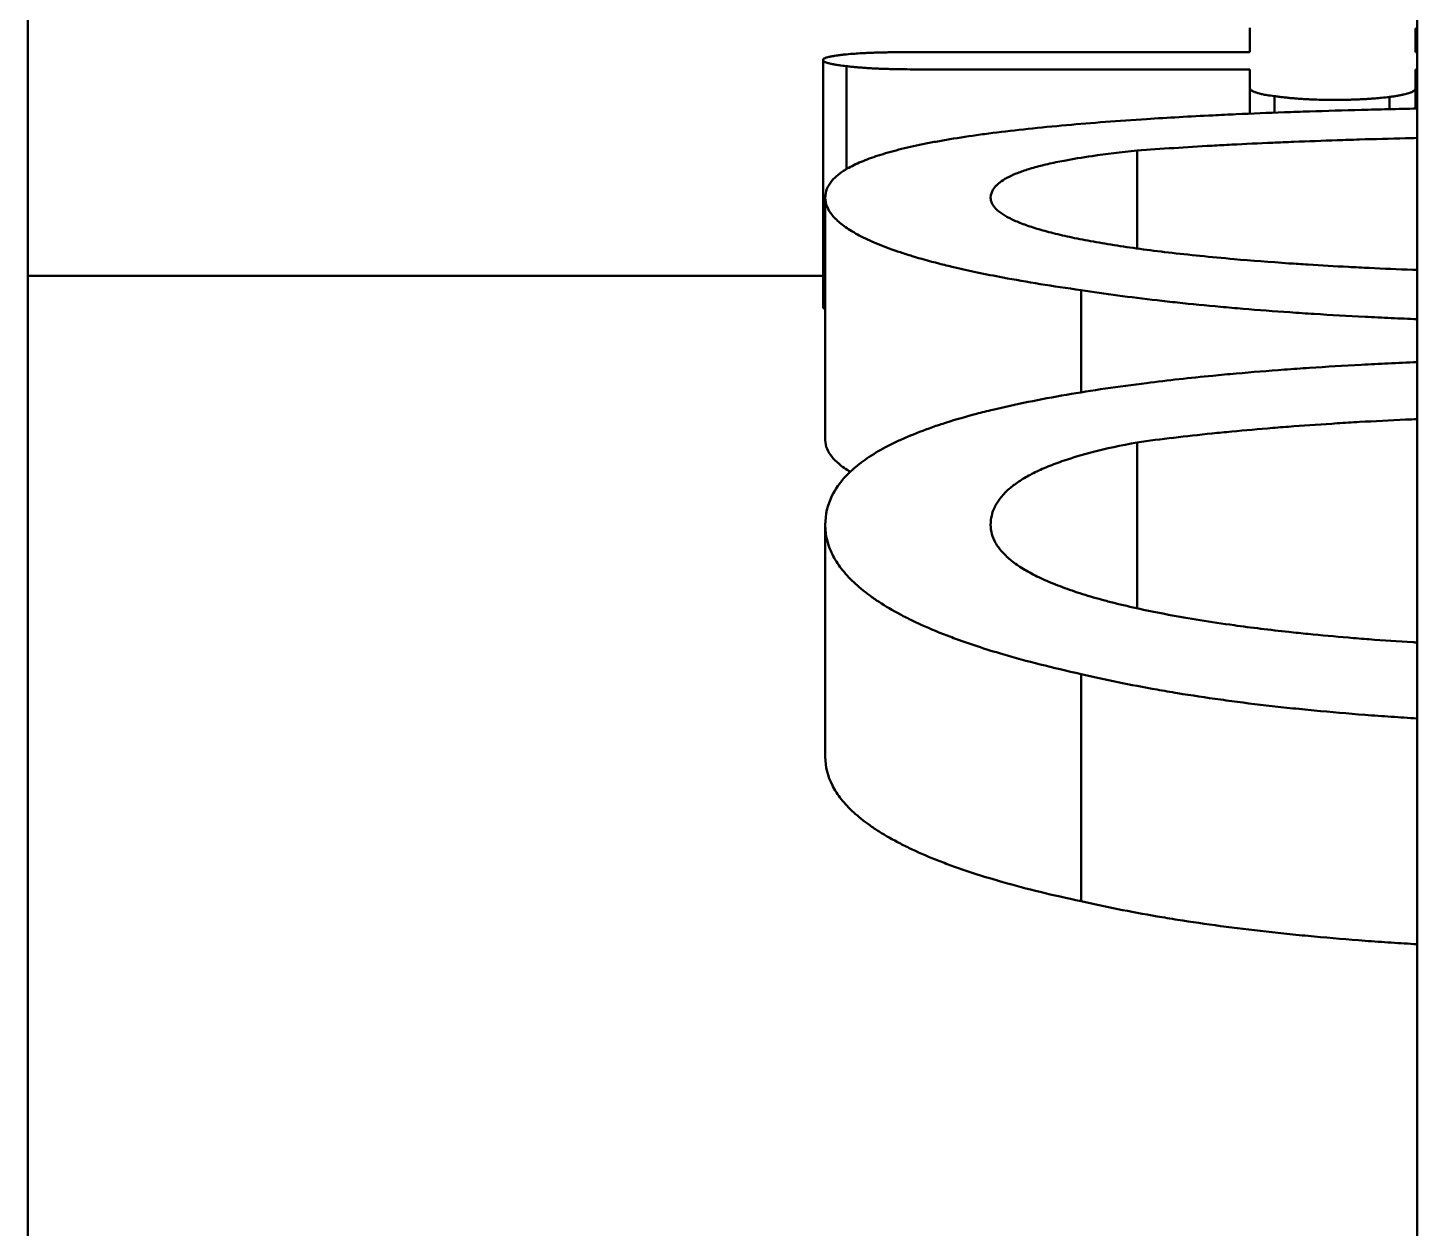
# Model space of a CAD drawing. Header units: millimetres. Extents: x 2121 to 4904, y 892 to 1933.
# Drawn here: x 2774.779 to 2778.979, y 1482.945 to 1486.574 of the extents above; entities that cross this region are included whole.
import ezdxf

# ---------------------------------------------------------------- set-up
doc = ezdxf.new("R2010")
doc.units = ezdxf.units.MM
doc.header["$LTSCALE"] = 1.8
doc.layers.add('외형선(ISO)', color=7, linetype='Continuous', lineweight=50)

msp = doc.modelspace()

# ---------------------------------------------------------------- linework, layer by layer
at = {"layer": '외형선(ISO)', "color": 7}
for p, q in [((2774.7786, 1470.1328), (2774.7786, 1537.6328)), ((2778.9786, 1537.6328), (2778.9786, 1470.1328)), ((2778.973, 1486.5721), (2778.973, 1486.5007)), ((2777.1824, 1485.7297), (2777.1824, 1486.4766)), ((2778.9786, 1486.5007), (2778.973, 1486.5007)), ((2777.2534, 1486.147), (2777.2534, 1486.4582)), ((2778.473, 1486.3147), (2778.473, 1486.3927)), ((2778.973, 1486.33), (2778.973, 1486.3901)), ((2778.5473, 1486.3177), (2778.5473, 1486.3675)), ((2778.8953, 1486.3283), (2778.8953, 1486.3652)), ((2778.1317, 1485.907), (2778.1317, 1486.203)), ((2777.1892, 1485.327), (2777.1892, 1486.0604)), ((2774.7786, 1485.8243), (2777.1824, 1485.8243)), ((2777.9628, 1485.4721), (2777.9628, 1485.781)), ((2778.1317, 1484.8191), (2778.1317, 1485.3209)), ((2777.1892, 1484.3698), (2777.1892, 1485.0713)), ((2777.9628, 1483.9336), (2777.9628, 1484.6205))]:
    msp.add_line(p, q, dxfattribs=at)
for points, knots in [([(2778.473, 1486.5743), (2778.473, 1486.5743), (2778.473, 1486.5734), (2778.473, 1486.5716), (2778.473, 1486.5708), (2778.473, 1486.5698), (2778.473, 1486.5686), (2778.473, 1486.5681), (2778.473, 1486.5674), (2778.473, 1486.5668), (2778.473, 1486.5648), (2778.473, 1486.5624), (2778.473, 1486.5596), (2778.473, 1486.5577), (2778.473, 1486.5557), (2778.473, 1486.5534), (2778.473, 1486.5523), (2778.473, 1486.5512), (2778.473, 1486.55), (2778.473, 1486.538), (2778.473, 1486.5216), (2778.473, 1486.5007)], [0.0025275, 0.0025275, 0.0025275, 0.0025275, 0.0253848, 0.0253848, 0.0253848, 0.0355387, 0.0355387, 0.0355387, 0.0406156, 0.0406156, 0.0406156, 0.0558465, 0.0558465, 0.0558465, 0.0660004, 0.0660004, 0.0660004, 0.0710773, 0.0710773, 0.0710773, 0.1218468, 0.1218468, 0.1218468, 0.1218468]), ([(2777.2534, 1486.4939), (2777.2494, 1486.4935), (2777.2456, 1486.4932), (2777.242, 1486.4928), (2777.2384, 1486.4924), (2777.235, 1486.4919), (2777.2317, 1486.4915), (2777.23, 1486.4913), (2777.2284, 1486.4911), (2777.2269, 1486.4909), (2777.2238, 1486.4905), (2777.2208, 1486.49), (2777.218, 1486.4896), (2777.2166, 1486.4894), (2777.2153, 1486.4892), (2777.214, 1486.4889), (2777.2113, 1486.4885), (2777.2089, 1486.488), (2777.2066, 1486.4876), (2777.2054, 1486.4873), (2777.2043, 1486.4871), (2777.2032, 1486.4869), (2777.2011, 1486.4864), (2777.1991, 1486.4859), (2777.1973, 1486.4854), (2777.1964, 1486.4852), (2777.1956, 1486.4849), (2777.1947, 1486.4847), (2777.1931, 1486.4842), (2777.1916, 1486.4837), (2777.1903, 1486.4832), (2777.1896, 1486.4829), (2777.189, 1486.4826), (2777.1885, 1486.4824), (2777.1867, 1486.4816), (2777.1854, 1486.4808), (2777.1844, 1486.48), (2777.1831, 1486.4789), (2777.1824, 1486.4777), (2777.1824, 1486.4766)], [0, 0, 0, 0, 0.083333, 0.083333, 0.083333, 0.166667, 0.166667, 0.166667, 0.208333, 0.208333, 0.208333, 0.291667, 0.291667, 0.291667, 0.333333, 0.333333, 0.333333, 0.416667, 0.416667, 0.416667, 0.458333, 0.458333, 0.458333, 0.541667, 0.541667, 0.541667, 0.583333, 0.583333, 0.583333, 0.666667, 0.666667, 0.666667, 0.708333, 0.708333, 0.708333, 0.833333, 0.833333, 0.833333, 1, 1, 1, 1]), ([(2777.1824, 1486.4766), (2777.1824, 1486.476), (2777.1826, 1486.4754), (2777.1829, 1486.4749), (2777.1832, 1486.4743), (2777.1837, 1486.4738), (2777.1844, 1486.4732), (2777.1847, 1486.4729), (2777.1851, 1486.4727), (2777.1855, 1486.4724), (2777.1863, 1486.4718), (2777.1873, 1486.4713), (2777.1885, 1486.4708), (2777.189, 1486.4705), (2777.1896, 1486.4702), (2777.1903, 1486.47), (2777.1916, 1486.4694), (2777.1931, 1486.4689), (2777.1947, 1486.4684), (2777.1956, 1486.4681), (2777.1964, 1486.4678), (2777.1973, 1486.4676), (2777.1991, 1486.4671), (2777.2011, 1486.4666), (2777.2032, 1486.4661), (2777.2043, 1486.4658), (2777.2054, 1486.4655), (2777.2066, 1486.4653), (2777.2089, 1486.4648), (2777.2113, 1486.4643), (2777.214, 1486.4638), (2777.2153, 1486.4636), (2777.2166, 1486.4633), (2777.218, 1486.4631), (2777.2222, 1486.4623), (2777.2268, 1486.4616), (2777.2317, 1486.4609), (2777.2383, 1486.46), (2777.2455, 1486.4591), (2777.2534, 1486.4582)], [0, 0, 0, 0, 0.083333, 0.083333, 0.083333, 0.166667, 0.166667, 0.166667, 0.208333, 0.208333, 0.208333, 0.291667, 0.291667, 0.291667, 0.333333, 0.333333, 0.333333, 0.416667, 0.416667, 0.416667, 0.458333, 0.458333, 0.458333, 0.541667, 0.541667, 0.541667, 0.583333, 0.583333, 0.583333, 0.666667, 0.666667, 0.666667, 0.708333, 0.708333, 0.708333, 0.833333, 0.833333, 0.833333, 1, 1, 1, 1]), ([(2777.4561, 1486.5007), (2777.4488, 1486.5007), (2777.4416, 1486.5007), (2777.4345, 1486.5007), (2777.4275, 1486.5007), (2777.4206, 1486.5006), (2777.4138, 1486.5006), (2777.4105, 1486.5005), (2777.4071, 1486.5005), (2777.4038, 1486.5005), (2777.3972, 1486.5004), (2777.3907, 1486.5003), (2777.3844, 1486.5002), (2777.3812, 1486.5001), (2777.3781, 1486.5001), (2777.375, 1486.5), (2777.3688, 1486.4999), (2777.3627, 1486.4997), (2777.3568, 1486.4996), (2777.3539, 1486.4995), (2777.351, 1486.4994), (2777.3481, 1486.4993), (2777.3423, 1486.4992), (2777.3367, 1486.499), (2777.3312, 1486.4988), (2777.3284, 1486.4987), (2777.3257, 1486.4986), (2777.323, 1486.4985), (2777.3177, 1486.4982), (2777.3125, 1486.498), (2777.3074, 1486.4978), (2777.3049, 1486.4976), (2777.3024, 1486.4975), (2777.2999, 1486.4974), (2777.2925, 1486.497), (2777.2855, 1486.4965), (2777.2787, 1486.496), (2777.2697, 1486.4954), (2777.2613, 1486.4947), (2777.2534, 1486.4939)], [0, 0, 0, 0, 0.083333, 0.083333, 0.083333, 0.166667, 0.166667, 0.166667, 0.208333, 0.208333, 0.208333, 0.291667, 0.291667, 0.291667, 0.333333, 0.333333, 0.333333, 0.416667, 0.416667, 0.416667, 0.458333, 0.458333, 0.458333, 0.541667, 0.541667, 0.541667, 0.583333, 0.583333, 0.583333, 0.666667, 0.666667, 0.666667, 0.708333, 0.708333, 0.708333, 0.833333, 0.833333, 0.833333, 1, 1, 1, 1]), ([(2777.2534, 1486.4582), (2777.2579, 1486.4577), (2777.2625, 1486.4572), (2777.2672, 1486.4567), (2777.2719, 1486.4562), (2777.2766, 1486.4557), (2777.2815, 1486.4553), (2777.284, 1486.4551), (2777.2864, 1486.4549), (2777.2889, 1486.4546), (2777.2939, 1486.4542), (2777.299, 1486.4538), (2777.3041, 1486.4535), (2777.3067, 1486.4533), (2777.3093, 1486.4531), (2777.3119, 1486.4529), (2777.3172, 1486.4525), (2777.3225, 1486.4522), (2777.328, 1486.4519), (2777.3307, 1486.4517), (2777.3334, 1486.4516), (2777.3362, 1486.4514), (2777.3417, 1486.4512), (2777.3474, 1486.4509), (2777.3531, 1486.4506), (2777.356, 1486.4505), (2777.3588, 1486.4504), (2777.3618, 1486.4503), (2777.3676, 1486.4501), (2777.3735, 1486.4499), (2777.3795, 1486.4497), (2777.3825, 1486.4496), (2777.3855, 1486.4495), (2777.3886, 1486.4494), (2777.3977, 1486.4492), (2777.4071, 1486.449), (2777.4167, 1486.4489), (2777.4294, 1486.4487), (2777.4426, 1486.4486), (2777.4561, 1486.4486)], [0, 0, 0, 0, 0.083333, 0.083333, 0.083333, 0.166667, 0.166667, 0.166667, 0.208333, 0.208333, 0.208333, 0.291667, 0.291667, 0.291667, 0.333333, 0.333333, 0.333333, 0.416667, 0.416667, 0.416667, 0.458333, 0.458333, 0.458333, 0.541667, 0.541667, 0.541667, 0.583333, 0.583333, 0.583333, 0.666667, 0.666667, 0.666667, 0.708333, 0.708333, 0.708333, 0.833333, 0.833333, 0.833333, 1, 1, 1, 1]), ([(2777.4561, 1486.4486), (2777.4843, 1486.4486), (2777.5126, 1486.4486), (2777.5408, 1486.4486), (2777.5691, 1486.4486), (2777.5973, 1486.4486), (2777.6256, 1486.4486), (2777.6397, 1486.4486), (2777.6538, 1486.4486), (2777.6679, 1486.4486), (2777.6962, 1486.4486), (2777.7244, 1486.4486), (2777.7527, 1486.4486), (2777.7668, 1486.4486), (2777.7809, 1486.4486), (2777.795, 1486.4486), (2778.021, 1486.4486), (2778.247, 1486.4486), (2778.473, 1486.4486)], [0, 0, 0, 0, 0.0056494, 0.0056494, 0.0056494, 0.0112988, 0.0112988, 0.0112988, 0.0141235, 0.0141235, 0.0141235, 0.0197729, 0.0197729, 0.0197729, 0.0225976, 0.0225976, 0.0225976, 0.06779279, 0.06779279, 0.06779279, 0.06779279]), ([(2778.473, 1486.4486), (2778.473, 1486.4472), (2778.473, 1486.4458), (2778.473, 1486.4443), (2778.473, 1486.4429), (2778.473, 1486.4414), (2778.473, 1486.44), (2778.473, 1486.4393), (2778.473, 1486.4385), (2778.473, 1486.4378), (2778.473, 1486.4363), (2778.473, 1486.4348), (2778.473, 1486.4334), (2778.473, 1486.4326), (2778.473, 1486.4319), (2778.473, 1486.4311), (2778.473, 1486.4296), (2778.473, 1486.4281), (2778.473, 1486.4266), (2778.473, 1486.4258), (2778.473, 1486.425), (2778.473, 1486.4243), (2778.473, 1486.4227), (2778.473, 1486.4212), (2778.473, 1486.4196), (2778.473, 1486.4188), (2778.473, 1486.418), (2778.473, 1486.4172), (2778.473, 1486.4157), (2778.473, 1486.4141), (2778.473, 1486.4125), (2778.473, 1486.4117), (2778.473, 1486.4109), (2778.473, 1486.4101), (2778.473, 1486.4077), (2778.473, 1486.4052), (2778.473, 1486.4028), (2778.473, 1486.3995), (2778.473, 1486.3961), (2778.473, 1486.3927)], [0, 0, 0, 0, 0.00262763, 0.00262763, 0.00262763, 0.00525526, 0.00525526, 0.00525526, 0.00656907, 0.00656907, 0.00656907, 0.0091967, 0.0091967, 0.0091967, 0.01051051, 0.01051051, 0.01051051, 0.01313814, 0.01313814, 0.01313814, 0.01445195, 0.01445195, 0.01445195, 0.01707958, 0.01707958, 0.01707958, 0.01839339, 0.01839339, 0.01839339, 0.02102102, 0.02102102, 0.02102102, 0.02233483, 0.02233483, 0.02233483, 0.02627628, 0.02627628, 0.02627628, 0.03153153, 0.03153153, 0.03153153, 0.03153153]), ([(2778.973, 1486.3901), (2778.973, 1486.3919), (2778.973, 1486.3937), (2778.973, 1486.3954), (2778.973, 1486.3972), (2778.973, 1486.3989), (2778.973, 1486.4006), (2778.973, 1486.4015), (2778.973, 1486.4024), (2778.973, 1486.4032), (2778.973, 1486.4049), (2778.973, 1486.4066), (2778.973, 1486.4083), (2778.973, 1486.4092), (2778.973, 1486.41), (2778.973, 1486.4108), (2778.973, 1486.4125), (2778.973, 1486.4142), (2778.973, 1486.4158), (2778.973, 1486.4167), (2778.973, 1486.4175), (2778.973, 1486.4183), (2778.973, 1486.4199), (2778.973, 1486.4216), (2778.973, 1486.4232), (2778.973, 1486.424), (2778.973, 1486.4248), (2778.973, 1486.4256), (2778.973, 1486.4272), (2778.973, 1486.4288), (2778.973, 1486.4303), (2778.973, 1486.4311), (2778.973, 1486.4319), (2778.973, 1486.4327), (2778.973, 1486.435), (2778.973, 1486.4373), (2778.973, 1486.4396), (2778.973, 1486.4427), (2778.973, 1486.4456), (2778.973, 1486.4486)], [0, 0, 0, 0, 0.00274024, 0.00274024, 0.00274024, 0.00548048, 0.00548048, 0.00548048, 0.0068506, 0.0068506, 0.0068506, 0.00959084, 0.00959084, 0.00959084, 0.01096096, 0.01096096, 0.01096096, 0.0137012, 0.0137012, 0.0137012, 0.01507132, 0.01507132, 0.01507132, 0.01781156, 0.01781156, 0.01781156, 0.01918168, 0.01918168, 0.01918168, 0.02192192, 0.02192192, 0.02192192, 0.02329204, 0.02329204, 0.02329204, 0.0274024, 0.0274024, 0.0274024, 0.03288288, 0.03288288, 0.03288288, 0.03288288]), ([(2778.473, 1486.3927), (2778.473, 1486.3918), (2778.4731, 1486.391), (2778.4735, 1486.3901), (2778.4738, 1486.3892), (2778.4743, 1486.3884), (2778.475, 1486.3875), (2778.4754, 1486.3871), (2778.4758, 1486.3867), (2778.4762, 1486.3863), (2778.477, 1486.3855), (2778.4781, 1486.3847), (2778.4793, 1486.3839), (2778.4799, 1486.3835), (2778.4805, 1486.3831), (2778.4812, 1486.3827), (2778.4826, 1486.382), (2778.4841, 1486.3812), (2778.4859, 1486.3805), (2778.4867, 1486.3801), (2778.4876, 1486.3797), (2778.4886, 1486.3794), (2778.4905, 1486.3787), (2778.4925, 1486.378), (2778.4948, 1486.3773), (2778.4959, 1486.3769), (2778.497, 1486.3766), (2778.4983, 1486.3763), (2778.5007, 1486.3756), (2778.5032, 1486.3749), (2778.506, 1486.3743), (2778.5074, 1486.374), (2778.5088, 1486.3737), (2778.5103, 1486.3734), (2778.5146, 1486.3724), (2778.5194, 1486.3715), (2778.5246, 1486.3707), (2778.5315, 1486.3696), (2778.539, 1486.3685), (2778.5473, 1486.3675)], [0, 0, 0, 0, 0.083333, 0.083333, 0.083333, 0.166667, 0.166667, 0.166667, 0.208333, 0.208333, 0.208333, 0.291667, 0.291667, 0.291667, 0.333333, 0.333333, 0.333333, 0.416667, 0.416667, 0.416667, 0.458333, 0.458333, 0.458333, 0.541667, 0.541667, 0.541667, 0.583333, 0.583333, 0.583333, 0.666667, 0.666667, 0.666667, 0.708333, 0.708333, 0.708333, 0.833333, 0.833333, 0.833333, 1, 1, 1, 1]), ([(2778.8953, 1486.3652), (2778.8996, 1486.3658), (2778.9037, 1486.3664), (2778.9077, 1486.367), (2778.9116, 1486.3676), (2778.9154, 1486.3683), (2778.919, 1486.3689), (2778.9208, 1486.3692), (2778.9226, 1486.3695), (2778.9243, 1486.3698), (2778.9277, 1486.3705), (2778.9309, 1486.3711), (2778.934, 1486.3718), (2778.9355, 1486.3721), (2778.937, 1486.3724), (2778.9384, 1486.3728), (2778.9413, 1486.3734), (2778.944, 1486.3741), (2778.9465, 1486.3748), (2778.9478, 1486.3751), (2778.949, 1486.3755), (2778.9502, 1486.3758), (2778.9525, 1486.3765), (2778.9547, 1486.3772), (2778.9566, 1486.3779), (2778.9576, 1486.3782), (2778.9586, 1486.3786), (2778.9595, 1486.3789), (2778.9613, 1486.3797), (2778.9629, 1486.3804), (2778.9643, 1486.3811), (2778.965, 1486.3815), (2778.9657, 1486.3818), (2778.9664, 1486.3822), (2778.9682, 1486.3833), (2778.9697, 1486.3844), (2778.9708, 1486.3855), (2778.9722, 1486.387), (2778.973, 1486.3886), (2778.973, 1486.3901)], [0, 0, 0, 0, 0.083333, 0.083333, 0.083333, 0.166667, 0.166667, 0.166667, 0.208333, 0.208333, 0.208333, 0.291667, 0.291667, 0.291667, 0.333333, 0.333333, 0.333333, 0.416667, 0.416667, 0.416667, 0.458333, 0.458333, 0.458333, 0.541667, 0.541667, 0.541667, 0.583333, 0.583333, 0.583333, 0.666667, 0.666667, 0.666667, 0.708333, 0.708333, 0.708333, 0.833333, 0.833333, 0.833333, 1, 1, 1, 1]), ([(2778.5473, 1486.3675), (2778.5516, 1486.3669), (2778.556, 1486.3663), (2778.5604, 1486.3658), (2778.5648, 1486.3652), (2778.5693, 1486.3646), (2778.5738, 1486.3641), (2778.5761, 1486.3639), (2778.5784, 1486.3636), (2778.5807, 1486.3634), (2778.5853, 1486.3629), (2778.5899, 1486.3624), (2778.5946, 1486.3619), (2778.597, 1486.3617), (2778.5993, 1486.3615), (2778.6017, 1486.3613), (2778.6065, 1486.3609), (2778.6113, 1486.3605), (2778.6161, 1486.3601), (2778.6186, 1486.3599), (2778.621, 1486.3598), (2778.6235, 1486.3596), (2778.6284, 1486.3592), (2778.6334, 1486.3589), (2778.6384, 1486.3586), (2778.6409, 1486.3585), (2778.6434, 1486.3584), (2778.646, 1486.3582), (2778.6511, 1486.358), (2778.6562, 1486.3577), (2778.6614, 1486.3575), (2778.664, 1486.3574), (2778.6666, 1486.3573), (2778.6692, 1486.3572), (2778.6771, 1486.3569), (2778.6851, 1486.3567), (2778.6932, 1486.3566), (2778.704, 1486.3563), (2778.7151, 1486.3562), (2778.7263, 1486.3562)], [0, 0, 0, 0, 0.083333, 0.083333, 0.083333, 0.166667, 0.166667, 0.166667, 0.208333, 0.208333, 0.208333, 0.291667, 0.291667, 0.291667, 0.333333, 0.333333, 0.333333, 0.416667, 0.416667, 0.416667, 0.458333, 0.458333, 0.458333, 0.541667, 0.541667, 0.541667, 0.583333, 0.583333, 0.583333, 0.666667, 0.666667, 0.666667, 0.708333, 0.708333, 0.708333, 0.833333, 0.833333, 0.833333, 1, 1, 1, 1]), ([(2778.7263, 1486.3562), (2778.7318, 1486.3562), (2778.7372, 1486.3563), (2778.7425, 1486.3563), (2778.7478, 1486.3563), (2778.7531, 1486.3564), (2778.7582, 1486.3565), (2778.7608, 1486.3565), (2778.7634, 1486.3566), (2778.766, 1486.3566), (2778.7711, 1486.3567), (2778.7762, 1486.3569), (2778.7812, 1486.357), (2778.7837, 1486.3571), (2778.7862, 1486.3572), (2778.7887, 1486.3572), (2778.7936, 1486.3574), (2778.7985, 1486.3576), (2778.8033, 1486.3578), (2778.8057, 1486.3579), (2778.8081, 1486.358), (2778.8105, 1486.3581), (2778.8152, 1486.3584), (2778.8199, 1486.3586), (2778.8245, 1486.3589), (2778.8269, 1486.359), (2778.8292, 1486.3592), (2778.8314, 1486.3593), (2778.836, 1486.3596), (2778.8405, 1486.3599), (2778.845, 1486.3603), (2778.8472, 1486.3604), (2778.8494, 1486.3606), (2778.8516, 1486.3608), (2778.8581, 1486.3613), (2778.8646, 1486.3619), (2778.8709, 1486.3625), (2778.8792, 1486.3633), (2778.8874, 1486.3642), (2778.8953, 1486.3652)], [0, 0, 0, 0, 0.083333, 0.083333, 0.083333, 0.166667, 0.166667, 0.166667, 0.208333, 0.208333, 0.208333, 0.291667, 0.291667, 0.291667, 0.333333, 0.333333, 0.333333, 0.416667, 0.416667, 0.416667, 0.458333, 0.458333, 0.458333, 0.541667, 0.541667, 0.541667, 0.583333, 0.583333, 0.583333, 0.666667, 0.666667, 0.666667, 0.708333, 0.708333, 0.708333, 0.833333, 0.833333, 0.833333, 1, 1, 1, 1]), ([(2778.9786, 1486.3301), (2778.9491, 1486.3295), (2778.9198, 1486.3288), (2778.891, 1486.3282), (2778.8636, 1486.3275), (2778.8366, 1486.3268), (2778.8099, 1486.3261), (2778.7564, 1486.3247), (2778.7041, 1486.3231), (2778.6531, 1486.3214), (2778.6275, 1486.3206), (2778.6023, 1486.3197), (2778.5773, 1486.3188), (2778.5275, 1486.3169), (2778.4788, 1486.315), (2778.4313, 1486.3128), (2778.4076, 1486.3118), (2778.3841, 1486.3107), (2778.361, 1486.3095), (2778.2915, 1486.3061), (2778.2248, 1486.3024), (2778.1607, 1486.2983), (2778.0753, 1486.2928), (2777.9947, 1486.2867), (2777.9189, 1486.28)], [0.372648, 0.372648, 0.372648, 0.372648, 0.4166667, 0.4166667, 0.4166667, 0.4583333, 0.4583333, 0.4583333, 0.5416667, 0.5416667, 0.5416667, 0.5833333, 0.5833333, 0.5833333, 0.6666667, 0.6666667, 0.6666667, 0.7083333, 0.7083333, 0.7083333, 0.8333333, 0.8333333, 0.8333333, 1, 1, 1, 1]), ([(2777.9189, 1486.28), (2777.8784, 1486.2764), (2777.8395, 1486.2726), (2777.8024, 1486.2687), (2777.7652, 1486.2647), (2777.7297, 1486.2606), (2777.6959, 1486.2563), (2777.679, 1486.2541), (2777.6626, 1486.2519), (2777.6465, 1486.2496), (2777.6144, 1486.2451), (2777.584, 1486.2404), (2777.5553, 1486.2355), (2777.541, 1486.2331), (2777.527, 1486.2306), (2777.5135, 1486.228), (2777.4865, 1486.2229), (2777.4611, 1486.2176), (2777.4375, 1486.2121), (2777.4257, 1486.2094), (2777.4143, 1486.2065), (2777.4033, 1486.2037), (2777.3813, 1486.1979), (2777.3611, 1486.192), (2777.3425, 1486.1858), (2777.3332, 1486.1827), (2777.3243, 1486.1795), (2777.3159, 1486.1763), (2777.299, 1486.1699), (2777.2838, 1486.1632), (2777.2703, 1486.1563), (2777.2635, 1486.1528), (2777.2572, 1486.1493), (2777.2513, 1486.1457), (2777.2335, 1486.1349), (2777.2196, 1486.1236), (2777.2094, 1486.1117), (2777.1959, 1486.0957), (2777.1892, 1486.0787), (2777.1892, 1486.0604)], [0, 0, 0, 0, 0.083333, 0.083333, 0.083333, 0.166667, 0.166667, 0.166667, 0.208333, 0.208333, 0.208333, 0.291667, 0.291667, 0.291667, 0.333333, 0.333333, 0.333333, 0.416667, 0.416667, 0.416667, 0.458333, 0.458333, 0.458333, 0.541667, 0.541667, 0.541667, 0.583333, 0.583333, 0.583333, 0.666667, 0.666667, 0.666667, 0.708333, 0.708333, 0.708333, 0.833333, 0.833333, 0.833333, 1, 1, 1, 1]), ([(2778.1317, 1486.203), (2778.2038, 1486.2084), (2778.2793, 1486.2133), (2778.3583, 1486.2177), (2778.378, 1486.2188), (2778.398, 1486.2198), (2778.4181, 1486.2209), (2778.4585, 1486.223), (2778.4997, 1486.2249), (2778.5417, 1486.2268), (2778.5628, 1486.2277), (2778.584, 1486.2286), (2778.6055, 1486.2294), (2778.6484, 1486.2312), (2778.6922, 1486.2328), (2778.7368, 1486.2343), (2778.7591, 1486.235), (2778.7817, 1486.2358), (2778.8044, 1486.2365), (2778.8499, 1486.2379), (2778.8963, 1486.2391), (2778.9435, 1486.2403), (2778.9551, 1486.2406), (2778.9668, 1486.2409), (2778.9786, 1486.2412)], [0, 0, 0, 0, 0.1666667, 0.1666667, 0.1666667, 0.2083333, 0.2083333, 0.2083333, 0.2916667, 0.2916667, 0.2916667, 0.3333333, 0.3333333, 0.3333333, 0.4166667, 0.4166667, 0.4166667, 0.4583333, 0.4583333, 0.4583333, 0.5416667, 0.5416667, 0.5416667, 0.5622278, 0.5622278, 0.5622278, 0.5622278]), ([(2777.6892, 1486.0604), (2777.6892, 1486.0716), (2777.6933, 1486.0822), (2777.7015, 1486.0922), (2777.7035, 1486.0947), (2777.7058, 1486.0972), (2777.7084, 1486.0996), (2777.7135, 1486.1044), (2777.7197, 1486.1091), (2777.7268, 1486.1137), (2777.7304, 1486.116), (2777.7343, 1486.1183), (2777.7384, 1486.1205), (2777.7465, 1486.1249), (2777.7558, 1486.1292), (2777.766, 1486.1334), (2777.7711, 1486.1355), (2777.7765, 1486.1375), (2777.7821, 1486.1395), (2777.7934, 1486.1436), (2777.8057, 1486.1475), (2777.819, 1486.1513), (2777.8257, 1486.1532), (2777.8326, 1486.155), (2777.8398, 1486.1569), (2777.8541, 1486.1605), (2777.8695, 1486.1641), (2777.8859, 1486.1675), (2777.8941, 1486.1692), (2777.9025, 1486.1709), (2777.9112, 1486.1725), (2777.9374, 1486.1775), (2777.9658, 1486.1822), (2777.9965, 1486.1866), (2778.0375, 1486.1925), (2778.0826, 1486.198), (2778.1317, 1486.203)], [0, 0, 0, 0, 0.166667, 0.166667, 0.166667, 0.208333, 0.208333, 0.208333, 0.291667, 0.291667, 0.291667, 0.333333, 0.333333, 0.333333, 0.416667, 0.416667, 0.416667, 0.458333, 0.458333, 0.458333, 0.541667, 0.541667, 0.541667, 0.583333, 0.583333, 0.583333, 0.666667, 0.666667, 0.666667, 0.708333, 0.708333, 0.708333, 0.833333, 0.833333, 0.833333, 1, 1, 1, 1]), ([(2777.1892, 1486.0604), (2777.1892, 1486.0514), (2777.191, 1486.0425), (2777.1946, 1486.0336), (2777.1981, 1486.0247), (2777.2035, 1486.0159), (2777.2107, 1486.0072), (2777.2143, 1486.0028), (2777.2183, 1485.9985), (2777.2228, 1485.9942), (2777.2317, 1485.9855), (2777.2425, 1485.977), (2777.255, 1485.9685), (2777.2613, 1485.9643), (2777.268, 1485.9601), (2777.2751, 1485.9559), (2777.2895, 1485.9476), (2777.3056, 1485.9393), (2777.3235, 1485.9312), (2777.3324, 1485.9271), (2777.3418, 1485.9231), (2777.3517, 1485.9191), (2777.3714, 1485.9111), (2777.3929, 1485.9032), (2777.4162, 1485.8954), (2777.4278, 1485.8915), (2777.4399, 1485.8877), (2777.4524, 1485.8839), (2777.4775, 1485.8762), (2777.5044, 1485.8688), (2777.533, 1485.8614), (2777.5474, 1485.8578), (2777.5621, 1485.8541), (2777.5773, 1485.8505), (2777.623, 1485.8397), (2777.6727, 1485.8293), (2777.7264, 1485.8192), (2777.7981, 1485.8058), (2777.8769, 1485.793), (2777.9628, 1485.781)], [0, 0, 0, 0, 0.083333, 0.083333, 0.083333, 0.166667, 0.166667, 0.166667, 0.208333, 0.208333, 0.208333, 0.291667, 0.291667, 0.291667, 0.333333, 0.333333, 0.333333, 0.416667, 0.416667, 0.416667, 0.458333, 0.458333, 0.458333, 0.541667, 0.541667, 0.541667, 0.583333, 0.583333, 0.583333, 0.666667, 0.666667, 0.666667, 0.708333, 0.708333, 0.708333, 0.833333, 0.833333, 0.833333, 1, 1, 1, 1]), ([(2778.2263, 1485.895), (2778.1667, 1485.902), (2778.1119, 1485.9094), (2778.0622, 1485.9172), (2778.0498, 1485.9192), (2778.0377, 1485.9212), (2778.0258, 1485.9232), (2778.0022, 1485.9271), (2777.9798, 1485.9312), (2777.9587, 1485.9354), (2777.9481, 1485.9375), (2777.9379, 1485.9396), (2777.9279, 1485.9418), (2777.908, 1485.9461), (2777.8894, 1485.9504), (2777.872, 1485.9549), (2777.8633, 1485.9571), (2777.8549, 1485.9594), (2777.8468, 1485.9617), (2777.8306, 1485.9662), (2777.8157, 1485.9709), (2777.802, 1485.9756), (2777.7952, 1485.978), (2777.7887, 1485.9803), (2777.7824, 1485.9827), (2777.77, 1485.9876), (2777.7588, 1485.9924), (2777.7489, 1485.9974), (2777.7439, 1485.9999), (2777.7392, 1486.0024), (2777.7349, 1486.0049), (2777.7262, 1486.01), (2777.7187, 1486.0151), (2777.7125, 1486.0203), (2777.7094, 1486.0229), (2777.7066, 1486.0255), (2777.7041, 1486.0281), (2777.6991, 1486.0334), (2777.6954, 1486.0387), (2777.6929, 1486.0441), (2777.6904, 1486.0495), (2777.6892, 1486.0549), (2777.6892, 1486.0604)], [0, 0, 0, 0, 0.166667, 0.166667, 0.166667, 0.208333, 0.208333, 0.208333, 0.291667, 0.291667, 0.291667, 0.333333, 0.333333, 0.333333, 0.416667, 0.416667, 0.416667, 0.458333, 0.458333, 0.458333, 0.541667, 0.541667, 0.541667, 0.583333, 0.583333, 0.583333, 0.666667, 0.666667, 0.666667, 0.708333, 0.708333, 0.708333, 0.791667, 0.791667, 0.791667, 0.833333, 0.833333, 0.833333, 0.916667, 0.916667, 0.916667, 1, 1, 1, 1]), ([(2778.9786, 1485.842), (2778.9741, 1485.8421), (2778.9695, 1485.8423), (2778.965, 1485.8425), (2778.9202, 1485.8442), (2778.8765, 1485.8461), (2778.8338, 1485.8481), (2778.8125, 1485.8491), (2778.7914, 1485.8502), (2778.7706, 1485.8513), (2778.729, 1485.8535), (2778.6885, 1485.8558), (2778.649, 1485.8583), (2778.6293, 1485.8595), (2778.6098, 1485.8608), (2778.5906, 1485.8621), (2778.533, 1485.8661), (2778.4777, 1485.8703), (2778.4249, 1485.8749), (2778.3545, 1485.8811), (2778.2883, 1485.8878), (2778.2263, 1485.895)], [0.4499448, 0.4499448, 0.4499448, 0.4499448, 0.4583333, 0.4583333, 0.4583333, 0.5416667, 0.5416667, 0.5416667, 0.5833333, 0.5833333, 0.5833333, 0.6666667, 0.6666667, 0.6666667, 0.7083333, 0.7083333, 0.7083333, 0.8333333, 0.8333333, 0.8333333, 1, 1, 1, 1]), ([(2777.9628, 1485.781), (2777.9985, 1485.7754), (2778.0354, 1485.7701), (2778.0737, 1485.765), (2778.1119, 1485.7599), (2778.1514, 1485.755), (2778.1922, 1485.7503), (2778.2126, 1485.7479), (2778.2333, 1485.7456), (2778.2543, 1485.7434), (2778.2964, 1485.7389), (2778.3398, 1485.7347), (2778.3844, 1485.7306), (2778.4067, 1485.7286), (2778.4294, 1485.7267), (2778.4523, 1485.7248), (2778.4982, 1485.721), (2778.5454, 1485.7174), (2778.5939, 1485.714), (2778.6182, 1485.7123), (2778.6427, 1485.7107), (2778.6676, 1485.7092), (2778.7174, 1485.706), (2778.7684, 1485.7031), (2778.8208, 1485.7005), (2778.8469, 1485.6992), (2778.8734, 1485.6979), (2778.9002, 1485.6967), (2778.9261, 1485.6955), (2778.9522, 1485.6944), (2778.9786, 1485.6933)], [0, 0, 0, 0, 0.0833333, 0.0833333, 0.0833333, 0.1666667, 0.1666667, 0.1666667, 0.2083333, 0.2083333, 0.2083333, 0.2916667, 0.2916667, 0.2916667, 0.3333333, 0.3333333, 0.3333333, 0.4166667, 0.4166667, 0.4166667, 0.4583333, 0.4583333, 0.4583333, 0.5416667, 0.5416667, 0.5416667, 0.5833333, 0.5833333, 0.5833333, 0.6234677, 0.6234677, 0.6234677, 0.6234677]), ([(2777.1892, 1485.7238), (2777.1889, 1485.7239), (2777.1887, 1485.724), (2777.1885, 1485.7241), (2777.1873, 1485.7246), (2777.1863, 1485.7251), (2777.1855, 1485.7257), (2777.1851, 1485.7259), (2777.1847, 1485.7262), (2777.1844, 1485.7265), (2777.1831, 1485.7275), (2777.1824, 1485.7286), (2777.1824, 1485.7297)], [-0.3086067, -0.3086067, -0.3086067, -0.3086067, -0.2916667, -0.2916667, -0.2916667, -0.2083333, -0.2083333, -0.2083333, -0.1666667, -0.1666667, -0.1666667, 0, 0, 0, 0]), ([(2778.9786, 1485.5635), (2778.9491, 1485.5622), (2778.9198, 1485.5609), (2778.891, 1485.5596), (2778.8636, 1485.5583), (2778.8366, 1485.5569), (2778.8099, 1485.5555), (2778.7564, 1485.5526), (2778.7041, 1485.5495), (2778.6531, 1485.5461), (2778.6275, 1485.5444), (2778.6023, 1485.5426), (2778.5773, 1485.5408), (2778.5275, 1485.5371), (2778.4788, 1485.5332), (2778.4313, 1485.5289), (2778.4076, 1485.5268), (2778.3841, 1485.5247), (2778.361, 1485.5224), (2778.2915, 1485.5157), (2778.2248, 1485.5083), (2778.1607, 1485.5003), (2778.0753, 1485.4896), (2777.9947, 1485.4778), (2777.9189, 1485.4648)], [0.372648, 0.372648, 0.372648, 0.372648, 0.4166667, 0.4166667, 0.4166667, 0.4583333, 0.4583333, 0.4583333, 0.5416667, 0.5416667, 0.5416667, 0.5833333, 0.5833333, 0.5833333, 0.6666667, 0.6666667, 0.6666667, 0.7083333, 0.7083333, 0.7083333, 0.8333333, 0.8333333, 0.8333333, 1, 1, 1, 1]), ([(2777.9189, 1485.4648), (2777.8784, 1485.4578), (2777.8395, 1485.4506), (2777.8024, 1485.4431), (2777.7652, 1485.4356), (2777.7297, 1485.4277), (2777.6959, 1485.4196), (2777.679, 1485.4155), (2777.6626, 1485.4113), (2777.6465, 1485.4071), (2777.6144, 1485.3986), (2777.584, 1485.3899), (2777.5553, 1485.3808), (2777.541, 1485.3762), (2777.527, 1485.3716), (2777.5135, 1485.3668), (2777.4865, 1485.3574), (2777.4611, 1485.3476), (2777.4375, 1485.3375), (2777.4257, 1485.3325), (2777.4143, 1485.3273), (2777.4033, 1485.3221), (2777.3813, 1485.3116), (2777.3611, 1485.3008), (2777.3425, 1485.2897), (2777.3332, 1485.2841), (2777.3243, 1485.2784), (2777.3159, 1485.2727), (2777.299, 1485.2612), (2777.2838, 1485.2493), (2777.2703, 1485.237), (2777.2635, 1485.2309), (2777.2572, 1485.2247), (2777.2513, 1485.2184), (2777.2335, 1485.1994), (2777.2196, 1485.1796), (2777.2094, 1485.159), (2777.1959, 1485.1314), (2777.1892, 1485.1022), (2777.1892, 1485.0713)], [0, 0, 0, 0, 0.083333, 0.083333, 0.083333, 0.166667, 0.166667, 0.166667, 0.208333, 0.208333, 0.208333, 0.291667, 0.291667, 0.291667, 0.333333, 0.333333, 0.333333, 0.416667, 0.416667, 0.416667, 0.458333, 0.458333, 0.458333, 0.541667, 0.541667, 0.541667, 0.583333, 0.583333, 0.583333, 0.666667, 0.666667, 0.666667, 0.708333, 0.708333, 0.708333, 0.833333, 0.833333, 0.833333, 1, 1, 1, 1]), ([(2778.1317, 1485.3209), (2778.2038, 1485.3307), (2778.2793, 1485.3396), (2778.3583, 1485.3477), (2778.378, 1485.3497), (2778.398, 1485.3517), (2778.4181, 1485.3536), (2778.4585, 1485.3574), (2778.4997, 1485.3611), (2778.5417, 1485.3645), (2778.5628, 1485.3662), (2778.584, 1485.3678), (2778.6055, 1485.3694), (2778.6484, 1485.3726), (2778.6922, 1485.3756), (2778.7368, 1485.3784), (2778.7591, 1485.3798), (2778.7817, 1485.3812), (2778.8044, 1485.3825), (2778.8499, 1485.3851), (2778.8963, 1485.3874), (2778.9435, 1485.3896), (2778.9551, 1485.3902), (2778.9668, 1485.3907), (2778.9786, 1485.3912)], [0, 0, 0, 0, 0.1666667, 0.1666667, 0.1666667, 0.2083333, 0.2083333, 0.2083333, 0.2916667, 0.2916667, 0.2916667, 0.3333333, 0.3333333, 0.3333333, 0.4166667, 0.4166667, 0.4166667, 0.4583333, 0.4583333, 0.4583333, 0.5416667, 0.5416667, 0.5416667, 0.5622278, 0.5622278, 0.5622278, 0.5622278]), ([(2777.2647, 1485.2319), (2777.2614, 1485.234), (2777.2581, 1485.236), (2777.255, 1485.2381), (2777.2425, 1485.2462), (2777.2317, 1485.2545), (2777.2228, 1485.2629), (2777.2183, 1485.2671), (2777.2143, 1485.2713), (2777.2107, 1485.2755), (2777.1963, 1485.2924), (2777.1892, 1485.3096), (2777.1892, 1485.327)], [-0.3125251, -0.3125251, -0.3125251, -0.3125251, -0.2916667, -0.2916667, -0.2916667, -0.2083333, -0.2083333, -0.2083333, -0.1666667, -0.1666667, -0.1666667, 0, 0, 0, 0]), ([(2777.6892, 1485.0713), (2777.6892, 1485.0903), (2777.6933, 1485.1083), (2777.7015, 1485.1254), (2777.7035, 1485.1297), (2777.7058, 1485.1339), (2777.7084, 1485.1381), (2777.7135, 1485.1465), (2777.7197, 1485.1546), (2777.7268, 1485.1625), (2777.7304, 1485.1665), (2777.7343, 1485.1704), (2777.7384, 1485.1742), (2777.7465, 1485.1819), (2777.7558, 1485.1894), (2777.766, 1485.1967), (2777.7711, 1485.2004), (2777.7765, 1485.204), (2777.7821, 1485.2075), (2777.7934, 1485.2146), (2777.8057, 1485.2215), (2777.819, 1485.2282), (2777.8257, 1485.2315), (2777.8326, 1485.2348), (2777.8398, 1485.2381), (2777.8541, 1485.2446), (2777.8695, 1485.2508), (2777.8859, 1485.2569), (2777.8941, 1485.26), (2777.9025, 1485.263), (2777.9112, 1485.2659), (2777.9374, 1485.2748), (2777.9658, 1485.2832), (2777.9965, 1485.2912), (2778.0375, 1485.3018), (2778.0826, 1485.3117), (2778.1317, 1485.3209)], [0, 0, 0, 0, 0.166667, 0.166667, 0.166667, 0.208333, 0.208333, 0.208333, 0.291667, 0.291667, 0.291667, 0.333333, 0.333333, 0.333333, 0.416667, 0.416667, 0.416667, 0.458333, 0.458333, 0.458333, 0.541667, 0.541667, 0.541667, 0.583333, 0.583333, 0.583333, 0.666667, 0.666667, 0.666667, 0.708333, 0.708333, 0.708333, 0.833333, 0.833333, 0.833333, 1, 1, 1, 1]), ([(2777.1892, 1485.0713), (2777.1892, 1485.0561), (2777.191, 1485.041), (2777.1946, 1485.0262), (2777.1981, 1485.0113), (2777.2035, 1484.9967), (2777.2107, 1484.9822), (2777.2143, 1484.975), (2777.2183, 1484.9678), (2777.2228, 1484.9607), (2777.2317, 1484.9464), (2777.2425, 1484.9324), (2777.255, 1484.9186), (2777.2613, 1484.9117), (2777.268, 1484.9048), (2777.2751, 1484.898), (2777.2895, 1484.8844), (2777.3056, 1484.871), (2777.3235, 1484.8579), (2777.3324, 1484.8514), (2777.3418, 1484.8448), (2777.3517, 1484.8384), (2777.3714, 1484.8255), (2777.3929, 1484.8129), (2777.4162, 1484.8005), (2777.4278, 1484.7943), (2777.4399, 1484.7882), (2777.4524, 1484.7821), (2777.4775, 1484.77), (2777.5044, 1484.7581), (2777.533, 1484.7465), (2777.5474, 1484.7407), (2777.5621, 1484.7349), (2777.5773, 1484.7293), (2777.623, 1484.7123), (2777.6727, 1484.6959), (2777.7264, 1484.6801), (2777.7981, 1484.6591), (2777.8769, 1484.6392), (2777.9628, 1484.6205)], [0, 0, 0, 0, 0.083333, 0.083333, 0.083333, 0.166667, 0.166667, 0.166667, 0.208333, 0.208333, 0.208333, 0.291667, 0.291667, 0.291667, 0.333333, 0.333333, 0.333333, 0.416667, 0.416667, 0.416667, 0.458333, 0.458333, 0.458333, 0.541667, 0.541667, 0.541667, 0.583333, 0.583333, 0.583333, 0.666667, 0.666667, 0.666667, 0.708333, 0.708333, 0.708333, 0.833333, 0.833333, 0.833333, 1, 1, 1, 1]), ([(2778.2263, 1484.7999), (2778.1667, 1484.8111), (2778.1119, 1484.8229), (2778.0622, 1484.8354), (2778.0498, 1484.8386), (2778.0377, 1484.8418), (2778.0258, 1484.845), (2778.0022, 1484.8514), (2777.9798, 1484.858), (2777.9587, 1484.8648), (2777.9481, 1484.8682), (2777.9379, 1484.8716), (2777.9279, 1484.8751), (2777.908, 1484.882), (2777.8894, 1484.8891), (2777.872, 1484.8964), (2777.8633, 1484.9), (2777.8549, 1484.9037), (2777.8468, 1484.9074), (2777.8306, 1484.9148), (2777.8157, 1484.9224), (2777.802, 1484.9301), (2777.7952, 1484.934), (2777.7887, 1484.9379), (2777.7824, 1484.9419), (2777.77, 1484.9498), (2777.7588, 1484.9578), (2777.7489, 1484.966), (2777.7439, 1484.9701), (2777.7392, 1484.9742), (2777.7349, 1484.9784), (2777.7262, 1484.9868), (2777.7187, 1484.9953), (2777.7125, 1485.0039), (2777.7094, 1485.0082), (2777.7066, 1485.0126), (2777.7041, 1485.017), (2777.6991, 1485.0258), (2777.6954, 1485.0347), (2777.6929, 1485.0437), (2777.6904, 1485.0528), (2777.6892, 1485.062), (2777.6892, 1485.0713)], [0, 0, 0, 0, 0.166667, 0.166667, 0.166667, 0.208333, 0.208333, 0.208333, 0.291667, 0.291667, 0.291667, 0.333333, 0.333333, 0.333333, 0.416667, 0.416667, 0.416667, 0.458333, 0.458333, 0.458333, 0.541667, 0.541667, 0.541667, 0.583333, 0.583333, 0.583333, 0.666667, 0.666667, 0.666667, 0.708333, 0.708333, 0.708333, 0.791667, 0.791667, 0.791667, 0.833333, 0.833333, 0.833333, 0.916667, 0.916667, 0.916667, 1, 1, 1, 1]), ([(2778.9786, 1484.7158), (2778.9741, 1484.716), (2778.9695, 1484.7163), (2778.965, 1484.7166), (2778.9202, 1484.7193), (2778.8765, 1484.7223), (2778.8338, 1484.7255), (2778.8125, 1484.7271), (2778.7914, 1484.7287), (2778.7706, 1484.7304), (2778.729, 1484.7339), (2778.6885, 1484.7376), (2778.649, 1484.7415), (2778.6293, 1484.7435), (2778.6098, 1484.7455), (2778.5906, 1484.7476), (2778.533, 1484.7538), (2778.4777, 1484.7606), (2778.4249, 1484.7679), (2778.3545, 1484.7776), (2778.2883, 1484.7883), (2778.2263, 1484.7999)], [0.4499448, 0.4499448, 0.4499448, 0.4499448, 0.4583333, 0.4583333, 0.4583333, 0.5416667, 0.5416667, 0.5416667, 0.5833333, 0.5833333, 0.5833333, 0.6666667, 0.6666667, 0.6666667, 0.7083333, 0.7083333, 0.7083333, 0.8333333, 0.8333333, 0.8333333, 1, 1, 1, 1]), ([(2777.9628, 1484.6205), (2777.9985, 1484.612), (2778.0354, 1484.6038), (2778.0737, 1484.5959), (2778.1119, 1484.588), (2778.1514, 1484.5804), (2778.1922, 1484.5732), (2778.2126, 1484.5696), (2778.2333, 1484.5661), (2778.2543, 1484.5626), (2778.2964, 1484.5558), (2778.3398, 1484.5492), (2778.3844, 1484.5431), (2778.4067, 1484.54), (2778.4294, 1484.537), (2778.4523, 1484.534), (2778.4982, 1484.5282), (2778.5454, 1484.5227), (2778.5939, 1484.5176), (2778.6182, 1484.5151), (2778.6427, 1484.5126), (2778.6676, 1484.5102), (2778.7174, 1484.5055), (2778.7684, 1484.5011), (2778.8208, 1484.497), (2778.8469, 1484.495), (2778.8734, 1484.4931), (2778.9002, 1484.4912), (2778.9261, 1484.4895), (2778.9522, 1484.4878), (2778.9786, 1484.4862)], [0, 0, 0, 0, 0.0833333, 0.0833333, 0.0833333, 0.1666667, 0.1666667, 0.1666667, 0.2083333, 0.2083333, 0.2083333, 0.2916667, 0.2916667, 0.2916667, 0.3333333, 0.3333333, 0.3333333, 0.4166667, 0.4166667, 0.4166667, 0.4583333, 0.4583333, 0.4583333, 0.5416667, 0.5416667, 0.5416667, 0.5833333, 0.5833333, 0.5833333, 0.6234677, 0.6234677, 0.6234677, 0.6234677]), ([(2777.9628, 1483.9336), (2777.8769, 1483.9516), (2777.7981, 1483.9709), (2777.7264, 1483.9912), (2777.6727, 1484.0065), (2777.623, 1484.0223), (2777.5773, 1484.0388), (2777.5621, 1484.0443), (2777.5474, 1484.0498), (2777.533, 1484.0554), (2777.5044, 1484.0667), (2777.4775, 1484.0782), (2777.4524, 1484.0899), (2777.4399, 1484.0958), (2777.4278, 1484.1017), (2777.4162, 1484.1077), (2777.3929, 1484.1197), (2777.3714, 1484.1319), (2777.3517, 1484.1444), (2777.3418, 1484.1506), (2777.3324, 1484.1569), (2777.3235, 1484.1633), (2777.3056, 1484.176), (2777.2895, 1484.1889), (2777.2751, 1484.2021), (2777.268, 1484.2087), (2777.2613, 1484.2153), (2777.255, 1484.222), (2777.2425, 1484.2353), (2777.2317, 1484.2489), (2777.2228, 1484.2627), (2777.2183, 1484.2696), (2777.2143, 1484.2766), (2777.2107, 1484.2836), (2777.1963, 1484.3115), (2777.1892, 1484.3403), (2777.1892, 1484.3698)], [-1, -1, -1, -1, -0.833333, -0.833333, -0.833333, -0.708333, -0.708333, -0.708333, -0.666667, -0.666667, -0.666667, -0.583333, -0.583333, -0.583333, -0.541667, -0.541667, -0.541667, -0.458333, -0.458333, -0.458333, -0.416667, -0.416667, -0.416667, -0.333333, -0.333333, -0.333333, -0.291667, -0.291667, -0.291667, -0.208333, -0.208333, -0.208333, -0.166667, -0.166667, -0.166667, 0, 0, 0, 0]), ([(2778.9786, 1483.8035), (2778.9522, 1483.8051), (2778.9261, 1483.8067), (2778.9002, 1483.8084), (2778.8734, 1483.8102), (2778.8469, 1483.8121), (2778.8208, 1483.814), (2778.7684, 1483.8179), (2778.7174, 1483.8222), (2778.6676, 1483.8268), (2778.6427, 1483.8291), (2778.6182, 1483.8315), (2778.5939, 1483.834), (2778.5454, 1483.8389), (2778.4982, 1483.8442), (2778.4523, 1483.8499), (2778.4294, 1483.8527), (2778.4067, 1483.8556), (2778.3844, 1483.8586), (2778.3398, 1483.8646), (2778.2964, 1483.8709), (2778.2543, 1483.8775), (2778.2333, 1483.8808), (2778.2126, 1483.8843), (2778.1922, 1483.8877), (2778.1106, 1483.9017), (2778.0341, 1483.917), (2777.9628, 1483.9336)], [-0.6234677, -0.6234677, -0.6234677, -0.6234677, -0.5833333, -0.5833333, -0.5833333, -0.5416667, -0.5416667, -0.5416667, -0.4583333, -0.4583333, -0.4583333, -0.4166667, -0.4166667, -0.4166667, -0.3333333, -0.3333333, -0.3333333, -0.2916667, -0.2916667, -0.2916667, -0.2083333, -0.2083333, -0.2083333, -0.1666667, -0.1666667, -0.1666667, 0, 0, 0, 0])]:
    msp.add_open_spline(points, degree=3, knots=knots, dxfattribs=at)
for points in [[(2778.973, 1486.5721), (2778.9748, 1486.5721), (2778.9767, 1486.5721), (2778.9786, 1486.5721)], [(2778.473, 1486.5007), (2778.134, 1486.5007), (2777.795, 1486.5007), (2777.4561, 1486.5007)], [(2778.973, 1486.4486), (2778.9748, 1486.4486), (2778.9767, 1486.4486), (2778.9786, 1486.4486)]]:
    msp.add_open_spline(points, degree=3, dxfattribs=at)

doc.saveas('drawing.dxf')
